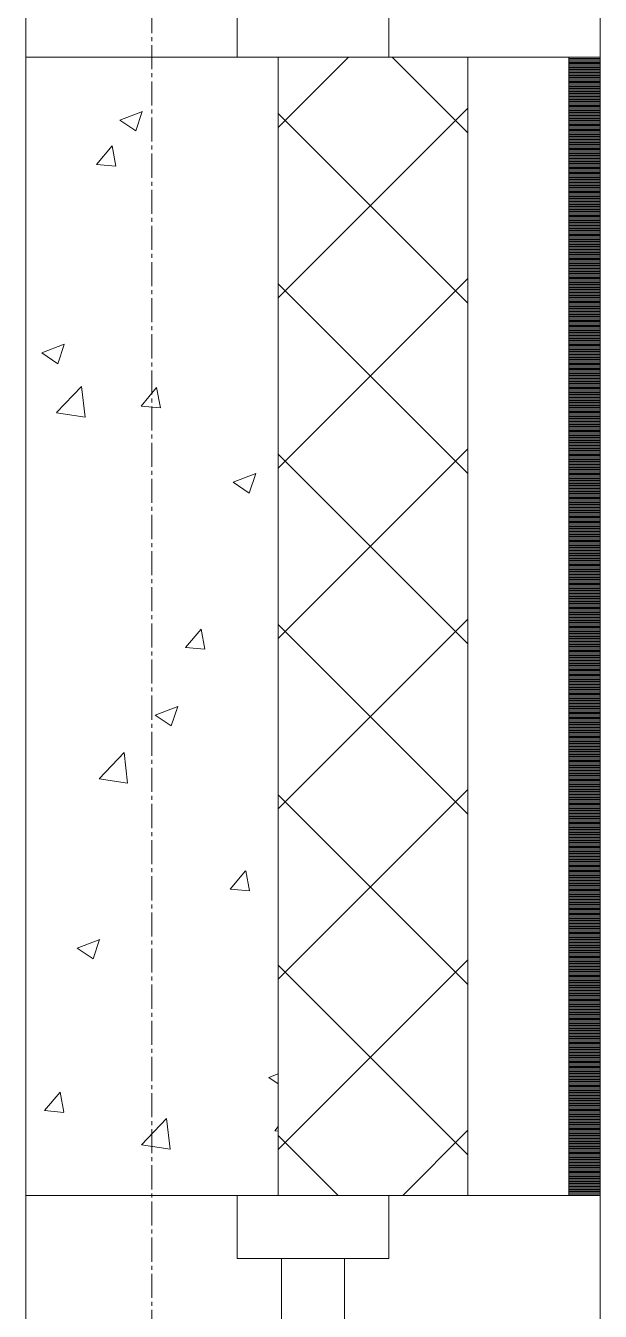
# Model space of a CAD drawing. Header units: millimetres. Extents: x 470010 to 1231400, y -134005 to 421770.
# Drawn here: x 529054 to 529509, y -103093 to -102077 of the extents above; entities that cross this region are included whole.
import ezdxf

# ---------------------------------------------------------------- set-up
doc = ezdxf.new("R2010")
doc.units = ezdxf.units.MM
doc.linetypes.add('CENTER2', pattern=[28.575, 19.05, -3.175, 3.175, -3.175])
for name, color, linetype, lineweight in [('A-Wall_Материал_Газоблок_Контур', 250, 'Continuous', 0), ('АР_Окна', 4, 'Continuous', 5), ('АР_Стены ПЕНОблок', 52, 'Continuous', 20), ('АР_Тонкая', 254, 'Continuous', 5), ('АР_Утеплитель', 31, 'Continuous', 0), ('АР_Штриховка', 8, 'Continuous', 0)]:
    doc.layers.add(name, color=color, linetype=linetype, lineweight=lineweight)
doc.layers.add('АР_Оси_РД_100', color=7, linetype='Continuous', lineweight=0, true_color=0x525252)

msp = doc.modelspace()

# ---------------------------------------------------------------- linework, layer by layer
at = {"layer": 'A-Wall_Материал_Газоблок_Контур', "color": 18, "linetype": 'Continuous', "lineweight": 0, "true_color": 0x000000}
for p, q in [((529053.932, -100901.687), (529053.932, -102101.687)), ((529508.932, -102101.687), (529508.932, -100901.687)), ((529053.932, -103001.687), (529053.932, -104201.687)), ((529508.932, -104201.687), (529508.932, -103001.687))]:
    msp.add_line(p, q, dxfattribs=at)
at = {"layer": 'АР_Окна', "color": 18, "linetype": 'Continuous', "lineweight": 5, "true_color": 0x000000}
for p, q in [((529053.932, -100901.687), (529053.932, -102101.687)), ((529508.932, -100901.687), (529508.932, -102101.687)), ((529053.932, -103001.687), (529053.932, -104201.687)), ((529508.932, -103001.687), (529508.932, -104201.687))]:
    msp.add_line(p, q, dxfattribs=at)
for points in [[(529341.432, -102051.687), (529341.432, -102101.687), (529221.432, -102101.687), (529221.432, -102051.687)], [(529341.432, -103051.687), (529341.432, -103001.687), (529221.432, -103001.687), (529221.432, -103051.687)], [(529256.432, -103051.687), (529306.432, -103051.687), (529306.432, -104151.687), (529256.432, -104151.687)]]:
    msp.add_lwpolyline(points, close=True, dxfattribs=at)
at = {"layer": 'АР_Оси_РД_100', "linetype": 'CENTER2'}
msp.add_line((529153.933, -133315.052), (529153.933, -99101.687), dxfattribs=at)
at = {"layer": 'АР_Стены ПЕНОблок', "color": 18, "linetype": 'Continuous', "lineweight": 20, "true_color": 0x000000}
for p, q in [((529253.932, -102101.687), (529053.932, -102101.687)), ((529053.932, -102101.687), (529053.932, -103001.687)), ((529253.932, -103001.687), (529253.932, -102101.687)), ((529053.932, -103001.687), (529253.932, -103001.687))]:
    msp.add_line(p, q, dxfattribs=at)
at = {"layer": 'АР_Тонкая', "color": 18, "linetype": 'Continuous', "lineweight": 5, "true_color": 0x000000}
for p, q in [((529483.932, -102101.687), (529403.932, -102101.687)), ((529403.932, -102101.687), (529403.932, -103001.687)), ((529483.932, -103001.687), (529483.932, -102101.687)), ((529508.932, -102101.687), (529483.932, -102101.687)), ((529483.932, -102101.687), (529483.932, -103001.687)), ((529508.932, -103001.687), (529508.932, -102101.687)), ((529403.932, -103001.687), (529483.932, -103001.687)), ((529483.932, -103001.687), (529508.932, -103001.687))]:
    msp.add_line(p, q, dxfattribs=at)
at = {"layer": 'АР_Утеплитель', "color": 18, "linetype": 'Continuous', "lineweight": 0, "true_color": 0x000000}
for p, q in [((529403.932, -102101.687), (529253.932, -102101.687)), ((529253.932, -102101.687), (529253.932, -103001.687)), ((529403.932, -103001.687), (529403.932, -102101.687)), ((529253.932, -103001.687), (529403.932, -103001.687))]:
    msp.add_line(p, q, dxfattribs=at)
at = {"layer": 'АР_Штриховка', "color": 18, "linetype": 'Continuous', "lineweight": 0, "true_color": 0x000000}
for p, q in [((529253.932, -102157.295), (529309.541, -102101.687)), ((529403.932, -102161.439), (529344.18, -102101.687)), ((529483.932, -102102.687), (529508.932, -102102.687)), ((529483.932, -102103.687), (529508.932, -102103.687)), ((529483.932, -102104.687), (529508.932, -102104.687)), ((529483.932, -102105.687), (529508.932, -102105.687)), ((529483.932, -102106.687), (529508.932, -102106.687)), ((529483.932, -102107.687), (529508.932, -102107.687)), ((529483.932, -102108.687), (529508.932, -102108.687)), ((529483.932, -102109.687), (529508.932, -102109.687)), ((529483.932, -102110.687), (529508.932, -102110.687)), ((529483.932, -102111.687), (529508.932, -102111.687)), ((529483.932, -102112.687), (529508.932, -102112.687)), ((529483.932, -102113.687), (529508.932, -102113.687)), ((529483.932, -102114.687), (529508.932, -102114.687)), ((529483.932, -102115.687), (529508.932, -102115.687)), ((529483.932, -102116.687), (529508.932, -102116.687)), ((529483.932, -102117.687), (529508.932, -102117.687)), ((529483.932, -102118.687), (529508.932, -102118.687)), ((529483.932, -102119.687), (529508.932, -102119.687)), ((529483.932, -102120.687), (529508.932, -102120.687)), ((529483.932, -102121.687), (529508.932, -102121.687)), ((529483.932, -102122.687), (529508.932, -102122.687)), ((529483.932, -102123.687), (529508.932, -102123.687)), ((529483.932, -102124.687), (529508.932, -102124.687)), ((529483.932, -102125.687), (529508.932, -102125.687)), ((529483.932, -102126.687), (529508.932, -102126.687)), ((529483.932, -102127.687), (529508.932, -102127.687)), ((529483.932, -102128.687), (529508.932, -102128.687)), ((529483.932, -102129.687), (529508.932, -102129.687)), ((529483.932, -102130.687), (529508.932, -102130.687)), ((529483.932, -102131.687), (529508.932, -102131.687)), ((529483.932, -102132.687), (529508.932, -102132.687)), ((529483.932, -102133.687), (529508.932, -102133.687)), ((529128.526, -102151.269), (529146.311, -102144.442)), ((529141.148, -102159.827), (529146.298, -102144.478)), ((529253.932, -102291.999), (529403.932, -102141.999)), ((529483.932, -102134.687), (529508.932, -102134.687)), ((529483.932, -102135.687), (529508.932, -102135.687)), ((529483.932, -102136.687), (529508.932, -102136.687)), ((529483.932, -102137.687), (529508.932, -102137.687)), ((529483.932, -102138.687), (529508.932, -102138.687)), ((529483.932, -102139.687), (529508.932, -102139.687)), ((529483.932, -102140.687), (529508.932, -102140.687)), ((529483.932, -102141.687), (529508.932, -102141.687)), ((529483.932, -102142.687), (529508.932, -102142.687)), ((529483.932, -102143.687), (529508.932, -102143.687)), ((529128.511, -102151.304), (529141.145, -102159.826)), ((529403.932, -102296.143), (529253.932, -102146.143)), ((529483.932, -102144.687), (529508.932, -102144.687)), ((529483.932, -102145.687), (529508.932, -102145.687)), ((529483.932, -102146.687), (529508.932, -102146.687)), ((529483.932, -102147.687), (529508.932, -102147.687)), ((529483.932, -102148.687), (529508.932, -102148.687)), ((529483.932, -102149.687), (529508.932, -102149.687)), ((529483.932, -102150.687), (529508.932, -102150.687)), ((529483.932, -102151.687), (529508.932, -102151.687)), ((529483.932, -102152.687), (529508.932, -102152.687)), ((529483.932, -102153.687), (529508.932, -102153.687)), ((529483.932, -102154.687), (529508.932, -102154.687)), ((529483.932, -102155.687), (529508.932, -102155.687)), ((529483.932, -102156.687), (529508.932, -102156.687)), ((529483.932, -102157.687), (529508.932, -102157.687)), ((529483.932, -102158.687), (529508.932, -102158.687)), ((529483.932, -102159.687), (529508.932, -102159.687)), ((529483.932, -102160.687), (529508.932, -102160.687)), ((529483.932, -102161.687), (529508.932, -102161.687)), ((529483.932, -102162.687), (529508.932, -102162.687)), ((529483.932, -102163.687), (529508.932, -102163.687)), ((529483.932, -102164.687), (529508.932, -102164.687)), ((529110.115, -102186.402), (529122.36, -102171.809)), ((529125.337, -102187.724), (529122.4, -102171.803)), ((529483.932, -102165.687), (529508.932, -102165.687)), ((529483.932, -102166.687), (529508.932, -102166.687)), ((529483.932, -102167.687), (529508.932, -102167.687)), ((529483.932, -102168.687), (529508.932, -102168.687)), ((529483.932, -102169.687), (529508.932, -102169.687)), ((529483.932, -102170.687), (529508.932, -102170.687)), ((529483.932, -102171.687), (529508.932, -102171.687)), ((529483.932, -102172.687), (529508.932, -102172.687)), ((529483.932, -102173.687), (529508.932, -102173.687)), ((529483.932, -102174.687), (529508.932, -102174.687)), ((529483.932, -102175.687), (529508.932, -102175.687)), ((529483.932, -102176.687), (529508.932, -102176.687)), ((529483.932, -102177.687), (529508.932, -102177.687)), ((529483.932, -102178.687), (529508.932, -102178.687)), ((529483.932, -102179.687), (529508.932, -102179.687)), ((529483.932, -102180.687), (529508.932, -102180.687)), ((529483.932, -102181.687), (529508.932, -102181.687)), ((529483.932, -102182.687), (529508.932, -102182.687)), ((529483.932, -102183.687), (529508.932, -102183.687)), ((529483.932, -102184.687), (529508.932, -102184.687)), ((529110.115, -102186.403), (529125.297, -102187.732)), ((529483.932, -102185.687), (529508.932, -102185.687)), ((529483.932, -102186.687), (529508.932, -102186.687)), ((529483.932, -102187.687), (529508.932, -102187.687)), ((529483.932, -102188.687), (529508.932, -102188.687)), ((529483.932, -102189.687), (529508.932, -102189.687)), ((529483.932, -102190.687), (529508.932, -102190.687)), ((529483.932, -102191.687), (529508.932, -102191.687)), ((529483.932, -102192.687), (529508.932, -102192.687)), ((529483.932, -102193.687), (529508.932, -102193.687)), ((529483.932, -102194.687), (529508.932, -102194.687)), ((529483.932, -102195.687), (529508.932, -102195.687)), ((529483.932, -102196.687), (529508.932, -102196.687)), ((529483.932, -102197.687), (529508.932, -102197.687)), ((529483.932, -102198.687), (529508.932, -102198.687)), ((529483.932, -102199.687), (529508.932, -102199.687)), ((529483.932, -102200.687), (529508.932, -102200.687)), ((529483.932, -102201.687), (529508.932, -102201.687)), ((529483.932, -102202.687), (529508.932, -102202.687)), ((529483.932, -102203.687), (529508.932, -102203.687)), ((529483.932, -102204.687), (529508.932, -102204.687)), ((529483.932, -102205.687), (529508.932, -102205.687)), ((529483.932, -102206.687), (529508.932, -102206.687)), ((529483.932, -102207.687), (529508.932, -102207.687)), ((529483.932, -102208.687), (529508.932, -102208.687)), ((529483.932, -102209.687), (529508.932, -102209.687)), ((529483.932, -102210.687), (529508.932, -102210.687)), ((529483.932, -102211.687), (529508.932, -102211.687)), ((529483.932, -102212.687), (529508.932, -102212.687)), ((529483.932, -102213.687), (529508.932, -102213.687)), ((529483.932, -102214.687), (529508.932, -102214.687)), ((529483.932, -102215.687), (529508.932, -102215.687)), ((529483.932, -102216.687), (529508.932, -102216.687)), ((529483.932, -102217.687), (529508.932, -102217.687)), ((529483.932, -102218.687), (529508.932, -102218.687)), ((529483.932, -102219.687), (529508.932, -102219.687)), ((529483.932, -102220.687), (529508.932, -102220.687)), ((529483.932, -102221.687), (529508.932, -102221.687)), ((529483.932, -102222.687), (529508.932, -102222.687)), ((529483.932, -102223.687), (529508.932, -102223.687)), ((529483.932, -102224.687), (529508.932, -102224.687)), ((529483.932, -102225.687), (529508.932, -102225.687)), ((529483.932, -102226.687), (529508.932, -102226.687)), ((529483.932, -102227.687), (529508.932, -102227.687)), ((529483.932, -102228.687), (529508.932, -102228.687)), ((529483.932, -102229.687), (529508.932, -102229.687)), ((529483.932, -102230.687), (529508.932, -102230.687)), ((529483.932, -102231.687), (529508.932, -102231.687)), ((529483.932, -102232.687), (529508.932, -102232.687)), ((529483.932, -102233.687), (529508.932, -102233.687)), ((529483.932, -102234.687), (529508.932, -102234.687)), ((529483.932, -102235.687), (529508.932, -102235.687)), ((529483.932, -102236.687), (529508.932, -102236.687)), ((529483.932, -102237.687), (529508.932, -102237.687)), ((529483.932, -102238.687), (529508.932, -102238.687)), ((529483.932, -102239.687), (529508.932, -102239.687)), ((529483.932, -102240.687), (529508.932, -102240.687)), ((529483.932, -102241.687), (529508.932, -102241.687)), ((529483.932, -102242.687), (529508.932, -102242.687)), ((529483.932, -102243.687), (529508.932, -102243.687)), ((529483.932, -102244.687), (529508.932, -102244.687)), ((529483.932, -102245.687), (529508.932, -102245.687)), ((529483.932, -102246.687), (529508.932, -102246.687)), ((529483.932, -102247.687), (529508.932, -102247.687)), ((529483.932, -102248.687), (529508.932, -102248.687)), ((529483.932, -102249.687), (529508.932, -102249.687)), ((529483.932, -102250.687), (529508.932, -102250.687)), ((529483.932, -102251.687), (529508.932, -102251.687)), ((529483.932, -102252.687), (529508.932, -102252.687)), ((529483.932, -102253.687), (529508.932, -102253.687)), ((529483.932, -102254.687), (529508.932, -102254.687)), ((529483.932, -102255.687), (529508.932, -102255.687)), ((529483.932, -102256.687), (529508.932, -102256.687)), ((529483.932, -102257.687), (529508.932, -102257.687)), ((529483.932, -102258.687), (529508.932, -102258.687)), ((529483.932, -102259.687), (529508.932, -102259.687)), ((529483.932, -102260.687), (529508.932, -102260.687)), ((529483.932, -102261.687), (529508.932, -102261.687)), ((529483.932, -102262.687), (529508.932, -102262.687)), ((529483.932, -102263.687), (529508.932, -102263.687)), ((529483.932, -102264.687), (529508.932, -102264.687)), ((529483.932, -102265.687), (529508.932, -102265.687)), ((529483.932, -102266.687), (529508.932, -102266.687)), ((529483.932, -102267.687), (529508.932, -102267.687)), ((529483.932, -102268.687), (529508.932, -102268.687)), ((529483.932, -102269.687), (529508.932, -102269.687)), ((529483.932, -102270.687), (529508.932, -102270.687)), ((529483.932, -102271.687), (529508.932, -102271.687)), ((529483.932, -102272.687), (529508.932, -102272.687)), ((529483.932, -102273.687), (529508.932, -102273.687)), ((529483.932, -102274.687), (529508.932, -102274.687)), ((529483.932, -102275.687), (529508.932, -102275.687)), ((529253.932, -102426.703), (529403.932, -102276.703)), ((529403.932, -102430.846), (529253.932, -102280.846)), ((529483.932, -102276.687), (529508.932, -102276.687)), ((529483.932, -102277.687), (529508.932, -102277.687)), ((529483.932, -102278.687), (529508.932, -102278.687)), ((529483.932, -102279.687), (529508.932, -102279.687)), ((529483.932, -102280.687), (529508.932, -102280.687)), ((529483.932, -102281.687), (529508.932, -102281.687)), ((529483.932, -102282.687), (529508.932, -102282.687)), ((529483.932, -102283.687), (529508.932, -102283.687)), ((529483.932, -102284.687), (529508.932, -102284.687)), ((529483.932, -102285.687), (529508.932, -102285.687)), ((529483.932, -102286.687), (529508.932, -102286.687)), ((529483.932, -102287.687), (529508.932, -102287.687)), ((529483.932, -102288.687), (529508.932, -102288.687)), ((529483.932, -102289.687), (529508.932, -102289.687)), ((529483.932, -102290.687), (529508.932, -102290.687)), ((529483.932, -102291.687), (529508.932, -102291.687)), ((529483.932, -102292.687), (529508.932, -102292.687)), ((529483.932, -102293.687), (529508.932, -102293.687)), ((529483.932, -102294.687), (529508.932, -102294.687)), ((529483.932, -102295.687), (529508.932, -102295.687)), ((529483.932, -102296.687), (529508.932, -102296.687)), ((529483.932, -102297.687), (529508.932, -102297.687)), ((529483.932, -102298.687), (529508.932, -102298.687)), ((529483.932, -102299.687), (529508.932, -102299.687)), ((529483.932, -102300.687), (529508.932, -102300.687)), ((529483.932, -102301.687), (529508.932, -102301.687)), ((529483.932, -102302.687), (529508.932, -102302.687)), ((529483.932, -102303.687), (529508.932, -102303.687)), ((529483.932, -102304.687), (529508.932, -102304.687)), ((529483.932, -102305.687), (529508.932, -102305.687)), ((529483.932, -102306.687), (529508.932, -102306.687)), ((529483.932, -102307.687), (529508.932, -102307.687)), ((529483.932, -102308.687), (529508.932, -102308.687)), ((529483.932, -102309.687), (529508.932, -102309.687)), ((529483.932, -102310.687), (529508.932, -102310.687)), ((529483.932, -102311.687), (529508.932, -102311.687)), ((529483.932, -102312.687), (529508.932, -102312.687)), ((529483.932, -102313.687), (529508.932, -102313.687)), ((529483.932, -102314.687), (529508.932, -102314.687)), ((529483.932, -102315.687), (529508.932, -102315.687)), ((529483.932, -102316.687), (529508.932, -102316.687)), ((529483.932, -102317.687), (529508.932, -102317.687)), ((529483.932, -102318.687), (529508.932, -102318.687)), ((529483.932, -102319.687), (529508.932, -102319.687)), ((529483.932, -102320.687), (529508.932, -102320.687)), ((529483.932, -102321.687), (529508.932, -102321.687)), ((529483.932, -102322.687), (529508.932, -102322.687)), ((529483.932, -102323.687), (529508.932, -102323.687)), ((529483.932, -102324.687), (529508.932, -102324.687)), ((529483.932, -102325.687), (529508.932, -102325.687)), ((529483.932, -102326.687), (529508.932, -102326.687)), ((529066.708, -102335.492), (529079.343, -102344.014)), ((529066.724, -102335.457), (529084.509, -102328.63)), ((529079.346, -102344.015), (529084.496, -102328.666)), ((529483.932, -102327.687), (529508.932, -102327.687)), ((529483.932, -102328.687), (529508.932, -102328.687)), ((529483.932, -102329.687), (529508.932, -102329.687)), ((529483.932, -102330.687), (529508.932, -102330.687)), ((529483.932, -102331.687), (529508.932, -102331.687)), ((529483.932, -102332.687), (529508.932, -102332.687)), ((529483.932, -102333.687), (529508.932, -102333.687)), ((529483.932, -102334.687), (529508.932, -102334.687)), ((529483.932, -102335.687), (529508.932, -102335.687)), ((529483.932, -102336.687), (529508.932, -102336.687)), ((529483.932, -102337.687), (529508.932, -102337.687)), ((529483.932, -102338.687), (529508.932, -102338.687)), ((529483.932, -102339.687), (529508.932, -102339.687)), ((529483.932, -102340.687), (529508.932, -102340.687)), ((529483.932, -102341.687), (529508.932, -102341.687)), ((529483.932, -102342.687), (529508.932, -102342.687)), ((529483.932, -102343.687), (529508.932, -102343.687)), ((529483.932, -102344.687), (529508.932, -102344.687)), ((529483.932, -102345.687), (529508.932, -102345.687)), ((529483.932, -102346.687), (529508.932, -102346.687)), ((529483.932, -102347.687), (529508.932, -102347.687)), ((529483.932, -102348.687), (529508.932, -102348.687)), ((529483.932, -102349.687), (529508.932, -102349.687)), ((529483.932, -102350.687), (529508.932, -102350.687)), ((529483.932, -102351.687), (529508.932, -102351.687)), ((529483.932, -102352.687), (529508.932, -102352.687)), ((529483.932, -102353.687), (529508.932, -102353.687)), ((529483.932, -102354.687), (529508.932, -102354.687)), ((529483.932, -102355.687), (529508.932, -102355.687)), ((529483.932, -102356.687), (529508.932, -102356.687)), ((529483.932, -102357.687), (529508.932, -102357.687)), ((529078.348, -102382.682), (529098.131, -102362.063)), ((529100.95, -102386.184), (529098.143, -102362.061)), ((529145.358, -102377.459), (529157.603, -102362.866)), ((529160.58, -102378.781), (529157.643, -102362.86)), ((529483.932, -102358.687), (529508.932, -102358.687)), ((529483.932, -102359.687), (529508.932, -102359.687)), ((529483.932, -102360.687), (529508.932, -102360.687)), ((529483.932, -102361.687), (529508.932, -102361.687)), ((529483.932, -102362.687), (529508.932, -102362.687)), ((529483.932, -102363.687), (529508.932, -102363.687)), ((529483.932, -102364.687), (529508.932, -102364.687)), ((529483.932, -102365.687), (529508.932, -102365.687)), ((529483.932, -102366.687), (529508.932, -102366.687)), ((529483.932, -102367.687), (529508.932, -102367.687)), ((529145.358, -102377.46), (529160.54, -102378.788)), ((529483.932, -102368.687), (529508.932, -102368.687)), ((529483.932, -102369.687), (529508.932, -102369.687)), ((529483.932, -102370.687), (529508.932, -102370.687)), ((529483.932, -102371.687), (529508.932, -102371.687)), ((529483.932, -102372.687), (529508.932, -102372.687)), ((529483.932, -102373.687), (529508.932, -102373.687)), ((529483.932, -102374.687), (529508.932, -102374.687)), ((529483.932, -102375.687), (529508.932, -102375.687)), ((529483.932, -102376.687), (529508.932, -102376.687)), ((529483.932, -102377.687), (529508.932, -102377.687)), ((529078.357, -102382.701), (529100.946, -102386.204)), ((529483.932, -102378.687), (529508.932, -102378.687)), ((529483.932, -102379.687), (529508.932, -102379.687)), ((529483.932, -102380.687), (529508.932, -102380.687)), ((529483.932, -102381.687), (529508.932, -102381.687)), ((529483.932, -102382.687), (529508.932, -102382.687)), ((529483.932, -102383.687), (529508.932, -102383.687)), ((529483.932, -102384.687), (529508.932, -102384.687)), ((529483.932, -102385.687), (529508.932, -102385.687)), ((529483.932, -102386.687), (529508.932, -102386.687)), ((529483.932, -102387.687), (529508.932, -102387.687)), ((529483.932, -102388.687), (529508.932, -102388.687)), ((529483.932, -102389.687), (529508.932, -102389.687)), ((529483.932, -102390.687), (529508.932, -102390.687)), ((529483.932, -102391.687), (529508.932, -102391.687)), ((529483.932, -102392.687), (529508.932, -102392.687)), ((529483.932, -102393.687), (529508.932, -102393.687)), ((529483.932, -102394.687), (529508.932, -102394.687)), ((529483.932, -102395.687), (529508.932, -102395.687)), ((529483.932, -102396.687), (529508.932, -102396.687)), ((529483.932, -102397.687), (529508.932, -102397.687)), ((529483.932, -102398.687), (529508.932, -102398.687)), ((529483.932, -102399.687), (529508.932, -102399.687)), ((529483.932, -102400.687), (529508.932, -102400.687)), ((529483.932, -102401.687), (529508.932, -102401.687)), ((529483.932, -102402.687), (529508.932, -102402.687)), ((529483.932, -102403.687), (529508.932, -102403.687)), ((529483.932, -102404.687), (529508.932, -102404.687)), ((529483.932, -102405.687), (529508.932, -102405.687)), ((529483.932, -102406.687), (529508.932, -102406.687)), ((529483.932, -102407.687), (529508.932, -102407.687)), ((529483.932, -102408.687), (529508.932, -102408.687)), ((529253.932, -102561.407), (529403.932, -102411.407)), ((529403.932, -102565.55), (529253.932, -102415.55)), ((529483.932, -102409.687), (529508.932, -102409.687)), ((529483.932, -102410.687), (529508.932, -102410.687)), ((529483.932, -102411.687), (529508.932, -102411.687)), ((529483.932, -102412.687), (529508.932, -102412.687)), ((529483.932, -102413.687), (529508.932, -102413.687)), ((529483.932, -102414.687), (529508.932, -102414.687)), ((529483.932, -102415.687), (529508.932, -102415.687)), ((529483.932, -102416.687), (529508.932, -102416.687)), ((529483.932, -102417.687), (529508.932, -102417.687)), ((529483.932, -102418.687), (529508.932, -102418.687)), ((529483.932, -102419.687), (529508.932, -102419.687)), ((529483.932, -102420.687), (529508.932, -102420.687)), ((529483.932, -102421.687), (529508.932, -102421.687)), ((529483.932, -102422.687), (529508.932, -102422.687)), ((529483.932, -102423.687), (529508.932, -102423.687)), ((529483.932, -102424.687), (529508.932, -102424.687)), ((529483.932, -102425.687), (529508.932, -102425.687)), ((529483.932, -102426.687), (529508.932, -102426.687)), ((529483.932, -102427.687), (529508.932, -102427.687)), ((529483.932, -102428.687), (529508.932, -102428.687)), ((529218.323, -102437.757), (529230.957, -102446.279)), ((529218.339, -102437.722), (529236.123, -102430.895)), ((529230.96, -102446.28), (529236.111, -102430.931)), ((529483.932, -102429.687), (529508.932, -102429.687)), ((529483.932, -102430.687), (529508.932, -102430.687)), ((529483.932, -102431.687), (529508.932, -102431.687)), ((529483.932, -102432.687), (529508.932, -102432.687)), ((529483.932, -102433.687), (529508.932, -102433.687)), ((529483.932, -102434.687), (529508.932, -102434.687)), ((529483.932, -102435.687), (529508.932, -102435.687)), ((529483.932, -102436.687), (529508.932, -102436.687)), ((529483.932, -102437.687), (529508.932, -102437.687)), ((529483.932, -102438.687), (529508.932, -102438.687)), ((529483.932, -102439.687), (529508.932, -102439.687)), ((529483.932, -102440.687), (529508.932, -102440.687)), ((529483.932, -102441.687), (529508.932, -102441.687)), ((529483.932, -102442.687), (529508.932, -102442.687)), ((529483.932, -102443.687), (529508.932, -102443.687)), ((529483.932, -102444.687), (529508.932, -102444.687)), ((529483.932, -102445.687), (529508.932, -102445.687)), ((529483.932, -102446.687), (529508.932, -102446.687)), ((529483.932, -102447.687), (529508.932, -102447.687)), ((529483.932, -102448.687), (529508.932, -102448.687)), ((529483.932, -102449.687), (529508.932, -102449.687)), ((529483.932, -102450.687), (529508.932, -102450.687)), ((529483.932, -102451.687), (529508.932, -102451.687)), ((529483.932, -102452.687), (529508.932, -102452.687)), ((529483.932, -102453.687), (529508.932, -102453.687)), ((529483.932, -102454.687), (529508.932, -102454.687)), ((529483.932, -102455.687), (529508.932, -102455.687)), ((529483.932, -102456.687), (529508.932, -102456.687)), ((529483.932, -102457.687), (529508.932, -102457.687)), ((529483.932, -102458.687), (529508.932, -102458.687)), ((529483.932, -102459.687), (529508.932, -102459.687)), ((529483.932, -102460.687), (529508.932, -102460.687)), ((529483.932, -102461.687), (529508.932, -102461.687)), ((529483.932, -102462.687), (529508.932, -102462.687)), ((529483.932, -102463.687), (529508.932, -102463.687)), ((529483.932, -102464.687), (529508.932, -102464.687)), ((529483.932, -102465.687), (529508.932, -102465.687)), ((529483.932, -102466.687), (529508.932, -102466.687)), ((529483.932, -102467.687), (529508.932, -102467.687)), ((529483.932, -102468.687), (529508.932, -102468.687)), ((529483.932, -102469.687), (529508.932, -102469.687)), ((529483.932, -102470.687), (529508.932, -102470.687)), ((529483.932, -102471.687), (529508.932, -102471.687)), ((529483.932, -102472.687), (529508.932, -102472.687)), ((529483.932, -102473.687), (529508.932, -102473.687)), ((529483.932, -102474.687), (529508.932, -102474.687)), ((529483.932, -102475.687), (529508.932, -102475.687)), ((529483.932, -102476.687), (529508.932, -102476.687)), ((529483.932, -102477.687), (529508.932, -102477.687)), ((529483.932, -102478.687), (529508.932, -102478.687)), ((529483.932, -102479.687), (529508.932, -102479.687)), ((529483.932, -102480.687), (529508.932, -102480.687)), ((529483.932, -102481.687), (529508.932, -102481.687)), ((529483.932, -102482.687), (529508.932, -102482.687)), ((529483.932, -102483.687), (529508.932, -102483.687)), ((529483.932, -102484.687), (529508.932, -102484.687)), ((529483.932, -102485.687), (529508.932, -102485.687)), ((529483.932, -102486.687), (529508.932, -102486.687)), ((529483.932, -102487.687), (529508.932, -102487.687)), ((529483.932, -102488.687), (529508.932, -102488.687)), ((529483.932, -102489.687), (529508.932, -102489.687)), ((529483.932, -102490.687), (529508.932, -102490.687)), ((529483.932, -102491.687), (529508.932, -102491.687)), ((529483.932, -102492.687), (529508.932, -102492.687)), ((529483.932, -102493.687), (529508.932, -102493.687)), ((529483.932, -102494.687), (529508.932, -102494.687)), ((529483.932, -102495.687), (529508.932, -102495.687)), ((529483.932, -102496.687), (529508.932, -102496.687)), ((529483.932, -102497.687), (529508.932, -102497.687)), ((529483.932, -102498.687), (529508.932, -102498.687)), ((529483.932, -102499.687), (529508.932, -102499.687)), ((529483.932, -102500.687), (529508.932, -102500.687)), ((529483.932, -102501.687), (529508.932, -102501.687)), ((529483.932, -102502.687), (529508.932, -102502.687)), ((529483.932, -102503.687), (529508.932, -102503.687)), ((529483.932, -102504.687), (529508.932, -102504.687)), ((529483.932, -102505.687), (529508.932, -102505.687)), ((529483.932, -102506.687), (529508.932, -102506.687)), ((529483.932, -102507.687), (529508.932, -102507.687)), ((529483.932, -102508.687), (529508.932, -102508.687)), ((529483.932, -102509.687), (529508.932, -102509.687)), ((529483.932, -102510.687), (529508.932, -102510.687)), ((529483.932, -102511.687), (529508.932, -102511.687)), ((529483.932, -102512.687), (529508.932, -102512.687)), ((529483.932, -102513.687), (529508.932, -102513.687)), ((529483.932, -102514.687), (529508.932, -102514.687)), ((529483.932, -102515.687), (529508.932, -102515.687)), ((529483.932, -102516.687), (529508.932, -102516.687)), ((529483.932, -102517.687), (529508.932, -102517.687)), ((529483.932, -102518.687), (529508.932, -102518.687)), ((529483.932, -102519.687), (529508.932, -102519.687)), ((529483.932, -102520.687), (529508.932, -102520.687)), ((529483.932, -102521.687), (529508.932, -102521.687)), ((529483.932, -102522.687), (529508.932, -102522.687)), ((529483.932, -102523.687), (529508.932, -102523.687)), ((529483.932, -102524.687), (529508.932, -102524.687)), ((529483.932, -102525.687), (529508.932, -102525.687)), ((529483.932, -102526.687), (529508.932, -102526.687)), ((529483.932, -102527.687), (529508.932, -102527.687)), ((529483.932, -102528.687), (529508.932, -102528.687)), ((529483.932, -102529.687), (529508.932, -102529.687)), ((529483.932, -102530.687), (529508.932, -102530.687)), ((529483.932, -102531.687), (529508.932, -102531.687)), ((529483.932, -102532.687), (529508.932, -102532.687)), ((529483.932, -102533.687), (529508.932, -102533.687)), ((529483.932, -102534.687), (529508.932, -102534.687)), ((529483.932, -102535.687), (529508.932, -102535.687)), ((529483.932, -102536.687), (529508.932, -102536.687)), ((529483.932, -102537.687), (529508.932, -102537.687)), ((529483.932, -102538.687), (529508.932, -102538.687)), ((529483.932, -102539.687), (529508.932, -102539.687)), ((529483.932, -102540.687), (529508.932, -102540.687)), ((529253.932, -102696.111), (529403.932, -102546.111)), ((529403.932, -102700.254), (529253.932, -102550.254)), ((529483.932, -102541.687), (529508.932, -102541.687)), ((529483.932, -102542.687), (529508.932, -102542.687)), ((529483.932, -102543.687), (529508.932, -102543.687)), ((529483.932, -102544.687), (529508.932, -102544.687)), ((529483.932, -102545.687), (529508.932, -102545.687)), ((529483.932, -102546.687), (529508.932, -102546.687)), ((529483.932, -102547.687), (529508.932, -102547.687)), ((529483.932, -102548.687), (529508.932, -102548.687)), ((529483.932, -102549.687), (529508.932, -102549.687)), ((529483.932, -102550.687), (529508.932, -102550.687)), ((529180.602, -102568.516), (529192.847, -102553.923)), ((529195.823, -102569.838), (529192.886, -102553.917)), ((529483.932, -102551.687), (529508.932, -102551.687)), ((529483.932, -102552.687), (529508.932, -102552.687)), ((529483.932, -102553.687), (529508.932, -102553.687)), ((529483.932, -102554.687), (529508.932, -102554.687)), ((529483.932, -102555.687), (529508.932, -102555.687)), ((529483.932, -102556.687), (529508.932, -102556.687)), ((529483.932, -102557.687), (529508.932, -102557.687)), ((529483.932, -102558.687), (529508.932, -102558.687)), ((529483.932, -102559.687), (529508.932, -102559.687)), ((529483.932, -102560.687), (529508.932, -102560.687)), ((529180.601, -102568.517), (529195.783, -102569.845)), ((529483.932, -102561.687), (529508.932, -102561.687)), ((529483.932, -102562.687), (529508.932, -102562.687)), ((529483.932, -102563.687), (529508.932, -102563.687)), ((529483.932, -102564.687), (529508.932, -102564.687)), ((529483.932, -102565.687), (529508.932, -102565.687)), ((529483.932, -102566.687), (529508.932, -102566.687)), ((529483.932, -102567.687), (529508.932, -102567.687)), ((529483.932, -102568.687), (529508.932, -102568.687)), ((529483.932, -102569.687), (529508.932, -102569.687)), ((529483.932, -102570.687), (529508.932, -102570.687)), ((529483.932, -102571.687), (529508.932, -102571.687)), ((529483.932, -102572.687), (529508.932, -102572.687)), ((529483.932, -102573.687), (529508.932, -102573.687)), ((529483.932, -102574.687), (529508.932, -102574.687)), ((529483.932, -102575.687), (529508.932, -102575.687)), ((529483.932, -102576.687), (529508.932, -102576.687)), ((529483.932, -102577.687), (529508.932, -102577.687)), ((529483.932, -102578.687), (529508.932, -102578.687)), ((529483.932, -102579.687), (529508.932, -102579.687)), ((529483.932, -102580.687), (529508.932, -102580.687)), ((529483.932, -102581.687), (529508.932, -102581.687)), ((529483.932, -102582.687), (529508.932, -102582.687)), ((529483.932, -102583.687), (529508.932, -102583.687)), ((529483.932, -102584.687), (529508.932, -102584.687)), ((529483.932, -102585.687), (529508.932, -102585.687)), ((529483.932, -102586.687), (529508.932, -102586.687)), ((529483.932, -102587.687), (529508.932, -102587.687)), ((529483.932, -102588.687), (529508.932, -102588.687)), ((529483.932, -102589.687), (529508.932, -102589.687)), ((529483.932, -102590.687), (529508.932, -102590.687)), ((529483.932, -102591.687), (529508.932, -102591.687)), ((529483.932, -102592.687), (529508.932, -102592.687)), ((529483.932, -102593.687), (529508.932, -102593.687)), ((529483.932, -102594.687), (529508.932, -102594.687)), ((529483.932, -102595.687), (529508.932, -102595.687)), ((529483.932, -102596.687), (529508.932, -102596.687)), ((529483.932, -102597.687), (529508.932, -102597.687)), ((529483.932, -102598.687), (529508.932, -102598.687)), ((529483.932, -102599.687), (529508.932, -102599.687)), ((529483.932, -102600.687), (529508.932, -102600.687)), ((529483.932, -102601.687), (529508.932, -102601.687)), ((529483.932, -102602.687), (529508.932, -102602.687)), ((529483.932, -102603.687), (529508.932, -102603.687)), ((529483.932, -102604.687), (529508.932, -102604.687)), ((529483.932, -102605.687), (529508.932, -102605.687)), ((529483.932, -102606.687), (529508.932, -102606.687)), ((529483.932, -102607.687), (529508.932, -102607.687)), ((529483.932, -102608.687), (529508.932, -102608.687)), ((529483.932, -102609.687), (529508.932, -102609.687)), ((529483.932, -102610.687), (529508.932, -102610.687)), ((529483.932, -102611.687), (529508.932, -102611.687)), ((529156.521, -102621.945), (529169.155, -102630.467)), ((529156.537, -102621.91), (529174.321, -102615.083)), ((529169.158, -102630.468), (529174.309, -102615.119)), ((529483.932, -102612.687), (529508.932, -102612.687)), ((529483.932, -102613.687), (529508.932, -102613.687)), ((529483.932, -102614.687), (529508.932, -102614.687)), ((529483.932, -102615.687), (529508.932, -102615.687)), ((529483.932, -102616.687), (529508.932, -102616.687)), ((529483.932, -102617.687), (529508.932, -102617.687)), ((529483.932, -102618.687), (529508.932, -102618.687)), ((529483.932, -102619.687), (529508.932, -102619.687)), ((529483.932, -102620.687), (529508.932, -102620.687)), ((529483.932, -102621.687), (529508.932, -102621.687)), ((529483.932, -102622.687), (529508.932, -102622.687)), ((529483.932, -102623.687), (529508.932, -102623.687)), ((529483.932, -102624.687), (529508.932, -102624.687)), ((529483.932, -102625.687), (529508.932, -102625.687)), ((529483.932, -102626.687), (529508.932, -102626.687)), ((529483.932, -102627.687), (529508.932, -102627.687)), ((529483.932, -102628.687), (529508.932, -102628.687)), ((529483.932, -102629.687), (529508.932, -102629.687)), ((529483.932, -102630.687), (529508.932, -102630.687)), ((529483.932, -102631.687), (529508.932, -102631.687)), ((529483.932, -102632.687), (529508.932, -102632.687)), ((529483.932, -102633.687), (529508.932, -102633.687)), ((529483.932, -102634.687), (529508.932, -102634.687)), ((529483.932, -102635.687), (529508.932, -102635.687)), ((529483.932, -102636.687), (529508.932, -102636.687)), ((529483.932, -102637.687), (529508.932, -102637.687)), ((529483.932, -102638.687), (529508.932, -102638.687)), ((529483.932, -102639.687), (529508.932, -102639.687)), ((529483.932, -102640.687), (529508.932, -102640.687)), ((529483.932, -102641.687), (529508.932, -102641.687)), ((529112.022, -102672.15), (529131.806, -102651.531)), ((529134.624, -102675.652), (529131.818, -102651.53)), ((529483.932, -102642.687), (529508.932, -102642.687)), ((529483.932, -102643.687), (529508.932, -102643.687)), ((529483.932, -102644.687), (529508.932, -102644.687)), ((529483.932, -102645.687), (529508.932, -102645.687)), ((529483.932, -102646.687), (529508.932, -102646.687)), ((529483.932, -102647.687), (529508.932, -102647.687)), ((529483.932, -102648.687), (529508.932, -102648.687)), ((529483.932, -102649.687), (529508.932, -102649.687)), ((529483.932, -102650.687), (529508.932, -102650.687)), ((529483.932, -102651.687), (529508.932, -102651.687)), ((529483.932, -102652.687), (529508.932, -102652.687)), ((529483.932, -102653.687), (529508.932, -102653.687)), ((529483.932, -102654.687), (529508.932, -102654.687)), ((529483.932, -102655.687), (529508.932, -102655.687)), ((529483.932, -102656.687), (529508.932, -102656.687)), ((529483.932, -102657.687), (529508.932, -102657.687)), ((529483.932, -102658.687), (529508.932, -102658.687)), ((529483.932, -102659.687), (529508.932, -102659.687)), ((529483.932, -102660.687), (529508.932, -102660.687)), ((529483.932, -102661.687), (529508.932, -102661.687)), ((529483.932, -102662.687), (529508.932, -102662.687)), ((529112.031, -102672.169), (529134.621, -102675.672)), ((529483.932, -102663.687), (529508.932, -102663.687)), ((529483.932, -102664.687), (529508.932, -102664.687)), ((529483.932, -102665.687), (529508.932, -102665.687)), ((529483.932, -102666.687), (529508.932, -102666.687)), ((529483.932, -102667.687), (529508.932, -102667.687)), ((529483.932, -102668.687), (529508.932, -102668.687)), ((529483.932, -102669.687), (529508.932, -102669.687)), ((529483.932, -102670.687), (529508.932, -102670.687)), ((529483.932, -102671.687), (529508.932, -102671.687)), ((529483.932, -102672.687), (529508.932, -102672.687)), ((529253.932, -102830.814), (529403.932, -102680.814)), ((529483.932, -102673.687), (529508.932, -102673.687)), ((529483.932, -102674.687), (529508.932, -102674.687)), ((529483.932, -102675.687), (529508.932, -102675.687)), ((529483.932, -102676.687), (529508.932, -102676.687)), ((529483.932, -102677.687), (529508.932, -102677.687)), ((529483.932, -102678.687), (529508.932, -102678.687)), ((529483.932, -102679.687), (529508.932, -102679.687)), ((529483.932, -102680.687), (529508.932, -102680.687)), ((529483.932, -102681.687), (529508.932, -102681.687)), ((529483.932, -102682.687), (529508.932, -102682.687)), ((529403.932, -102834.958), (529253.932, -102684.958)), ((529483.932, -102683.687), (529508.932, -102683.687)), ((529483.932, -102684.687), (529508.932, -102684.687)), ((529483.932, -102685.687), (529508.932, -102685.687)), ((529483.932, -102686.687), (529508.932, -102686.687)), ((529483.932, -102687.687), (529508.932, -102687.687)), ((529483.932, -102688.687), (529508.932, -102688.687)), ((529483.932, -102689.687), (529508.932, -102689.687)), ((529483.932, -102690.687), (529508.932, -102690.687)), ((529483.932, -102691.687), (529508.932, -102691.687)), ((529483.932, -102692.687), (529508.932, -102692.687)), ((529483.932, -102693.687), (529508.932, -102693.687)), ((529483.932, -102694.687), (529508.932, -102694.687)), ((529483.932, -102695.687), (529508.932, -102695.687)), ((529483.932, -102696.687), (529508.932, -102696.687)), ((529483.932, -102697.687), (529508.932, -102697.687)), ((529483.932, -102698.687), (529508.932, -102698.687)), ((529483.932, -102699.687), (529508.932, -102699.687)), ((529483.932, -102700.687), (529508.932, -102700.687)), ((529483.932, -102701.687), (529508.932, -102701.687)), ((529483.932, -102702.687), (529508.932, -102702.687)), ((529483.932, -102703.687), (529508.932, -102703.687)), ((529483.932, -102704.687), (529508.932, -102704.687)), ((529483.932, -102705.687), (529508.932, -102705.687)), ((529483.932, -102706.687), (529508.932, -102706.687)), ((529483.932, -102707.687), (529508.932, -102707.687)), ((529483.932, -102708.687), (529508.932, -102708.687)), ((529483.932, -102709.687), (529508.932, -102709.687)), ((529483.932, -102710.687), (529508.932, -102710.687)), ((529483.932, -102711.687), (529508.932, -102711.687)), ((529483.932, -102712.687), (529508.932, -102712.687)), ((529483.932, -102713.687), (529508.932, -102713.687)), ((529483.932, -102714.687), (529508.932, -102714.687)), ((529483.932, -102715.687), (529508.932, -102715.687)), ((529483.932, -102716.687), (529508.932, -102716.687)), ((529483.932, -102717.687), (529508.932, -102717.687)), ((529483.932, -102718.687), (529508.932, -102718.687)), ((529483.932, -102719.687), (529508.932, -102719.687)), ((529483.932, -102720.687), (529508.932, -102720.687)), ((529483.932, -102721.687), (529508.932, -102721.687)), ((529483.932, -102722.687), (529508.932, -102722.687)), ((529483.932, -102723.687), (529508.932, -102723.687)), ((529483.932, -102724.687), (529508.932, -102724.687)), ((529483.932, -102725.687), (529508.932, -102725.687)), ((529483.932, -102726.687), (529508.932, -102726.687)), ((529483.932, -102727.687), (529508.932, -102727.687)), ((529483.932, -102728.687), (529508.932, -102728.687)), ((529483.932, -102729.687), (529508.932, -102729.687)), ((529483.932, -102730.687), (529508.932, -102730.687)), ((529483.932, -102731.687), (529508.932, -102731.687)), ((529483.932, -102732.687), (529508.932, -102732.687)), ((529483.932, -102733.687), (529508.932, -102733.687)), ((529483.932, -102734.687), (529508.932, -102734.687)), ((529483.932, -102735.687), (529508.932, -102735.687)), ((529483.932, -102736.687), (529508.932, -102736.687)), ((529483.932, -102737.687), (529508.932, -102737.687)), ((529483.932, -102738.687), (529508.932, -102738.687)), ((529483.932, -102739.687), (529508.932, -102739.687)), ((529483.932, -102740.687), (529508.932, -102740.687)), ((529483.932, -102741.687), (529508.932, -102741.687)), ((529483.932, -102742.687), (529508.932, -102742.687)), ((529483.932, -102743.687), (529508.932, -102743.687)), ((529215.845, -102759.573), (529228.09, -102744.979)), ((529231.066, -102760.895), (529228.129, -102744.974)), ((529483.932, -102744.687), (529508.932, -102744.687)), ((529483.932, -102745.687), (529508.932, -102745.687)), ((529483.932, -102746.687), (529508.932, -102746.687)), ((529483.932, -102747.687), (529508.932, -102747.687)), ((529483.932, -102748.687), (529508.932, -102748.687)), ((529483.932, -102749.687), (529508.932, -102749.687)), ((529483.932, -102750.687), (529508.932, -102750.687)), ((529483.932, -102751.687), (529508.932, -102751.687)), ((529483.932, -102752.687), (529508.932, -102752.687)), ((529483.932, -102753.687), (529508.932, -102753.687)), ((529215.845, -102759.574), (529231.027, -102760.902)), ((529483.932, -102754.687), (529508.932, -102754.687)), ((529483.932, -102755.687), (529508.932, -102755.687)), ((529483.932, -102756.687), (529508.932, -102756.687)), ((529483.932, -102757.687), (529508.932, -102757.687)), ((529483.932, -102758.687), (529508.932, -102758.687)), ((529483.932, -102759.687), (529508.932, -102759.687)), ((529483.932, -102760.687), (529508.932, -102760.687)), ((529483.932, -102761.687), (529508.932, -102761.687)), ((529483.932, -102762.687), (529508.932, -102762.687)), ((529483.932, -102763.687), (529508.932, -102763.687)), ((529483.932, -102764.687), (529508.932, -102764.687)), ((529483.932, -102765.687), (529508.932, -102765.687)), ((529483.932, -102766.687), (529508.932, -102766.687)), ((529483.932, -102767.687), (529508.932, -102767.687)), ((529483.932, -102768.687), (529508.932, -102768.687)), ((529483.932, -102769.687), (529508.932, -102769.687)), ((529483.932, -102770.687), (529508.932, -102770.687)), ((529483.932, -102771.687), (529508.932, -102771.687)), ((529483.932, -102772.687), (529508.932, -102772.687)), ((529483.932, -102773.687), (529508.932, -102773.687)), ((529483.932, -102774.687), (529508.932, -102774.687)), ((529483.932, -102775.687), (529508.932, -102775.687)), ((529483.932, -102776.687), (529508.932, -102776.687)), ((529483.932, -102777.687), (529508.932, -102777.687)), ((529483.932, -102778.687), (529508.932, -102778.687)), ((529483.932, -102779.687), (529508.932, -102779.687)), ((529483.932, -102780.687), (529508.932, -102780.687)), ((529483.932, -102781.687), (529508.932, -102781.687)), ((529483.932, -102782.687), (529508.932, -102782.687)), ((529483.932, -102783.687), (529508.932, -102783.687)), ((529483.932, -102784.687), (529508.932, -102784.687)), ((529483.932, -102785.687), (529508.932, -102785.687)), ((529483.932, -102786.687), (529508.932, -102786.687)), ((529483.932, -102787.687), (529508.932, -102787.687)), ((529483.932, -102788.687), (529508.932, -102788.687)), ((529483.932, -102789.687), (529508.932, -102789.687)), ((529483.932, -102790.687), (529508.932, -102790.687)), ((529483.932, -102791.687), (529508.932, -102791.687)), ((529483.932, -102792.687), (529508.932, -102792.687)), ((529483.932, -102793.687), (529508.932, -102793.687)), ((529483.932, -102794.687), (529508.932, -102794.687)), ((529094.734, -102806.098), (529112.519, -102799.271)), ((529107.356, -102814.656), (529112.506, -102799.307)), ((529483.932, -102795.687), (529508.932, -102795.687)), ((529483.932, -102796.687), (529508.932, -102796.687)), ((529483.932, -102797.687), (529508.932, -102797.687)), ((529483.932, -102798.687), (529508.932, -102798.687)), ((529483.932, -102799.687), (529508.932, -102799.687)), ((529483.932, -102800.687), (529508.932, -102800.687)), ((529483.932, -102801.687), (529508.932, -102801.687)), ((529483.932, -102802.687), (529508.932, -102802.687)), ((529483.932, -102803.687), (529508.932, -102803.687)), ((529483.932, -102804.687), (529508.932, -102804.687)), ((529094.719, -102806.133), (529107.353, -102814.655)), ((529483.932, -102805.687), (529508.932, -102805.687)), ((529483.932, -102806.687), (529508.932, -102806.687)), ((529483.932, -102807.687), (529508.932, -102807.687)), ((529483.932, -102808.687), (529508.932, -102808.687)), ((529483.932, -102809.687), (529508.932, -102809.687)), ((529483.932, -102810.687), (529508.932, -102810.687)), ((529483.932, -102811.687), (529508.932, -102811.687)), ((529483.932, -102812.687), (529508.932, -102812.687)), ((529483.932, -102813.687), (529508.932, -102813.687)), ((529483.932, -102814.687), (529508.932, -102814.687)), ((529253.932, -102965.518), (529403.932, -102815.518)), ((529403.932, -102969.662), (529253.932, -102819.662)), ((529483.932, -102815.687), (529508.932, -102815.687)), ((529483.932, -102816.687), (529508.932, -102816.687)), ((529483.932, -102817.687), (529508.932, -102817.687)), ((529483.932, -102818.687), (529508.932, -102818.687)), ((529483.932, -102819.687), (529508.932, -102819.687)), ((529483.932, -102820.687), (529508.932, -102820.687)), ((529483.932, -102821.687), (529508.932, -102821.687)), ((529483.932, -102822.687), (529508.932, -102822.687)), ((529483.932, -102823.687), (529508.932, -102823.687)), ((529483.932, -102824.687), (529508.932, -102824.687)), ((529483.932, -102825.687), (529508.932, -102825.687)), ((529483.932, -102826.687), (529508.932, -102826.687)), ((529483.932, -102827.687), (529508.932, -102827.687)), ((529483.932, -102828.687), (529508.932, -102828.687)), ((529483.932, -102829.687), (529508.932, -102829.687)), ((529483.932, -102830.687), (529508.932, -102830.687)), ((529483.932, -102831.687), (529508.932, -102831.687)), ((529483.932, -102832.687), (529508.932, -102832.687)), ((529483.932, -102833.687), (529508.932, -102833.687)), ((529483.932, -102834.687), (529508.932, -102834.687)), ((529483.932, -102835.687), (529508.932, -102835.687)), ((529483.932, -102836.687), (529508.932, -102836.687)), ((529483.932, -102837.687), (529508.932, -102837.687)), ((529483.932, -102838.687), (529508.932, -102838.687)), ((529483.932, -102839.687), (529508.932, -102839.687)), ((529483.932, -102840.687), (529508.932, -102840.687)), ((529483.932, -102841.687), (529508.932, -102841.687)), ((529483.932, -102842.687), (529508.932, -102842.687)), ((529483.932, -102843.687), (529508.932, -102843.687)), ((529483.932, -102844.687), (529508.932, -102844.687)), ((529483.932, -102845.687), (529508.932, -102845.687)), ((529483.932, -102846.687), (529508.932, -102846.687)), ((529483.932, -102847.687), (529508.932, -102847.687)), ((529483.932, -102848.687), (529508.932, -102848.687)), ((529483.932, -102849.687), (529508.932, -102849.687)), ((529483.932, -102850.687), (529508.932, -102850.687)), ((529483.932, -102851.687), (529508.932, -102851.687)), ((529483.932, -102852.687), (529508.932, -102852.687)), ((529483.932, -102853.687), (529508.932, -102853.687)), ((529483.932, -102854.687), (529508.932, -102854.687)), ((529483.932, -102855.687), (529508.932, -102855.687)), ((529483.932, -102856.687), (529508.932, -102856.687)), ((529483.932, -102857.687), (529508.932, -102857.687)), ((529483.932, -102858.687), (529508.932, -102858.687)), ((529483.932, -102859.687), (529508.932, -102859.687)), ((529483.932, -102860.687), (529508.932, -102860.687)), ((529483.932, -102861.687), (529508.932, -102861.687)), ((529483.932, -102862.687), (529508.932, -102862.687)), ((529483.932, -102863.687), (529508.932, -102863.687)), ((529483.932, -102864.687), (529508.932, -102864.687)), ((529483.932, -102865.687), (529508.932, -102865.687)), ((529483.932, -102866.687), (529508.932, -102866.687)), ((529483.932, -102867.687), (529508.932, -102867.687)), ((529483.932, -102868.687), (529508.932, -102868.687)), ((529483.932, -102869.687), (529508.932, -102869.687)), ((529483.932, -102870.687), (529508.932, -102870.687)), ((529483.932, -102871.687), (529508.932, -102871.687)), ((529483.932, -102872.687), (529508.932, -102872.687)), ((529483.932, -102873.687), (529508.932, -102873.687)), ((529483.932, -102874.687), (529508.932, -102874.687)), ((529483.932, -102875.687), (529508.932, -102875.687)), ((529483.932, -102876.687), (529508.932, -102876.687)), ((529483.932, -102877.687), (529508.932, -102877.687)), ((529483.932, -102878.687), (529508.932, -102878.687)), ((529483.932, -102879.687), (529508.932, -102879.687)), ((529483.932, -102880.687), (529508.932, -102880.687)), ((529483.932, -102881.687), (529508.932, -102881.687)), ((529483.932, -102882.687), (529508.932, -102882.687)), ((529483.932, -102883.687), (529508.932, -102883.687)), ((529483.932, -102884.687), (529508.932, -102884.687)), ((529483.932, -102885.687), (529508.932, -102885.687)), ((529483.932, -102886.687), (529508.932, -102886.687)), ((529483.932, -102887.687), (529508.932, -102887.687)), ((529483.932, -102888.687), (529508.932, -102888.687)), ((529483.932, -102889.687), (529508.932, -102889.687)), ((529483.932, -102890.687), (529508.932, -102890.687)), ((529483.932, -102891.687), (529508.932, -102891.687)), ((529483.932, -102892.687), (529508.932, -102892.687)), ((529483.932, -102893.687), (529508.932, -102893.687)), ((529483.932, -102894.687), (529508.932, -102894.687)), ((529483.932, -102895.687), (529508.932, -102895.687)), ((529483.932, -102896.687), (529508.932, -102896.687)), ((529246.349, -102908.363), (529253.932, -102905.452)), ((529483.932, -102897.687), (529508.932, -102897.687)), ((529483.932, -102898.687), (529508.932, -102898.687)), ((529483.932, -102899.687), (529508.932, -102899.687)), ((529483.932, -102900.687), (529508.932, -102900.687)), ((529483.932, -102901.687), (529508.932, -102901.687)), ((529483.932, -102902.687), (529508.932, -102902.687)), ((529483.932, -102903.687), (529508.932, -102903.687)), ((529483.932, -102904.687), (529508.932, -102904.687)), ((529483.932, -102905.687), (529508.932, -102905.687)), ((529483.932, -102906.687), (529508.932, -102906.687)), ((529246.333, -102908.398), (529253.932, -102913.524)), ((529483.932, -102907.687), (529508.932, -102907.687)), ((529483.932, -102908.687), (529508.932, -102908.687)), ((529483.932, -102909.687), (529508.932, -102909.687)), ((529483.932, -102910.687), (529508.932, -102910.687)), ((529483.932, -102911.687), (529508.932, -102911.687)), ((529483.932, -102912.687), (529508.932, -102912.687)), ((529483.932, -102913.687), (529508.932, -102913.687)), ((529483.932, -102914.687), (529508.932, -102914.687)), ((529483.932, -102915.687), (529508.932, -102915.687)), ((529483.932, -102916.687), (529508.932, -102916.687)), ((529068.904, -102934.69), (529081.149, -102920.097)), ((529084.125, -102936.013), (529081.188, -102920.091)), ((529483.932, -102917.687), (529508.932, -102917.687)), ((529483.932, -102918.687), (529508.932, -102918.687)), ((529483.932, -102919.687), (529508.932, -102919.687)), ((529483.932, -102920.687), (529508.932, -102920.687)), ((529483.932, -102921.687), (529508.932, -102921.687)), ((529483.932, -102922.687), (529508.932, -102922.687)), ((529483.932, -102923.687), (529508.932, -102923.687)), ((529483.932, -102924.687), (529508.932, -102924.687)), ((529483.932, -102925.687), (529508.932, -102925.687)), ((529483.932, -102926.687), (529508.932, -102926.687)), ((529068.904, -102934.692), (529084.086, -102936.02)), ((529483.932, -102927.687), (529508.932, -102927.687)), ((529483.932, -102928.687), (529508.932, -102928.687)), ((529483.932, -102929.687), (529508.932, -102929.687)), ((529483.932, -102930.687), (529508.932, -102930.687)), ((529483.932, -102931.687), (529508.932, -102931.687)), ((529483.932, -102932.687), (529508.932, -102932.687)), ((529483.932, -102933.687), (529508.932, -102933.687)), ((529483.932, -102934.687), (529508.932, -102934.687)), ((529483.932, -102935.687), (529508.932, -102935.687)), ((529483.932, -102936.687), (529508.932, -102936.687)), ((529145.697, -102961.619), (529165.481, -102941)), ((529168.299, -102965.121), (529165.493, -102940.998)), ((529251.088, -102950.629), (529253.932, -102947.24)), ((529483.932, -102937.687), (529508.932, -102937.687)), ((529483.932, -102938.687), (529508.932, -102938.687)), ((529483.932, -102939.687), (529508.932, -102939.687)), ((529483.932, -102940.687), (529508.932, -102940.687)), ((529483.932, -102941.687), (529508.932, -102941.687)), ((529483.932, -102942.687), (529508.932, -102942.687)), ((529483.932, -102943.687), (529508.932, -102943.687)), ((529483.932, -102944.687), (529508.932, -102944.687)), ((529483.932, -102945.687), (529508.932, -102945.687)), ((529483.932, -102946.687), (529508.932, -102946.687)), ((529251.088, -102950.631), (529253.932, -102950.879)), ((529301.254, -103001.687), (529253.932, -102954.366)), ((529352.468, -103001.687), (529403.932, -102950.222)), ((529483.932, -102947.687), (529508.932, -102947.687)), ((529483.932, -102948.687), (529508.932, -102948.687)), ((529483.932, -102949.687), (529508.932, -102949.687)), ((529483.932, -102950.687), (529508.932, -102950.687)), ((529483.932, -102951.687), (529508.932, -102951.687)), ((529483.932, -102952.687), (529508.932, -102952.687)), ((529483.932, -102953.687), (529508.932, -102953.687)), ((529483.932, -102954.687), (529508.932, -102954.687)), ((529483.932, -102955.687), (529508.932, -102955.687)), ((529483.932, -102956.687), (529508.932, -102956.687)), ((529483.932, -102957.687), (529508.932, -102957.687)), ((529145.706, -102961.637), (529168.296, -102965.141)), ((529483.932, -102958.687), (529508.932, -102958.687)), ((529483.932, -102959.687), (529508.932, -102959.687)), ((529483.932, -102960.687), (529508.932, -102960.687)), ((529483.932, -102961.687), (529508.932, -102961.687)), ((529483.932, -102962.687), (529508.932, -102962.687)), ((529483.932, -102963.687), (529508.932, -102963.687)), ((529483.932, -102964.687), (529508.932, -102964.687)), ((529483.932, -102965.687), (529508.932, -102965.687)), ((529483.932, -102966.687), (529508.932, -102966.687)), ((529483.932, -102967.687), (529508.932, -102967.687)), ((529483.932, -102968.687), (529508.932, -102968.687)), ((529483.932, -102969.687), (529508.932, -102969.687)), ((529483.932, -102970.687), (529508.932, -102970.687)), ((529483.932, -102971.687), (529508.932, -102971.687)), ((529483.932, -102972.687), (529508.932, -102972.687)), ((529483.932, -102973.687), (529508.932, -102973.687)), ((529483.932, -102974.687), (529508.932, -102974.687)), ((529483.932, -102975.687), (529508.932, -102975.687)), ((529483.932, -102976.687), (529508.932, -102976.687)), ((529483.932, -102977.687), (529508.932, -102977.687)), ((529483.932, -102978.687), (529508.932, -102978.687)), ((529483.932, -102979.687), (529508.932, -102979.687)), ((529483.932, -102980.687), (529508.932, -102980.687)), ((529483.932, -102981.687), (529508.932, -102981.687)), ((529483.932, -102982.687), (529508.932, -102982.687)), ((529483.932, -102983.687), (529508.932, -102983.687)), ((529483.932, -102984.687), (529508.932, -102984.687)), ((529483.932, -102985.687), (529508.932, -102985.687)), ((529483.932, -102986.687), (529508.932, -102986.687)), ((529483.932, -102987.687), (529508.932, -102987.687)), ((529483.932, -102988.687), (529508.932, -102988.687)), ((529483.932, -102989.687), (529508.932, -102989.687)), ((529483.932, -102990.687), (529508.932, -102990.687)), ((529483.932, -102991.687), (529508.932, -102991.687)), ((529483.932, -102992.687), (529508.932, -102992.687)), ((529483.932, -102993.687), (529508.932, -102993.687)), ((529483.932, -102994.687), (529508.932, -102994.687)), ((529483.932, -102995.687), (529508.932, -102995.687)), ((529483.932, -102996.687), (529508.932, -102996.687)), ((529483.932, -102997.687), (529508.932, -102997.687)), ((529483.932, -102998.687), (529508.932, -102998.687)), ((529483.932, -102999.687), (529508.932, -102999.687)), ((529483.932, -103000.687), (529508.932, -103000.687)), ((529483.932, -103001.687), (529508.932, -103001.687))]:
    msp.add_line(p, q, dxfattribs=at)

doc.saveas('drawing.dxf')
